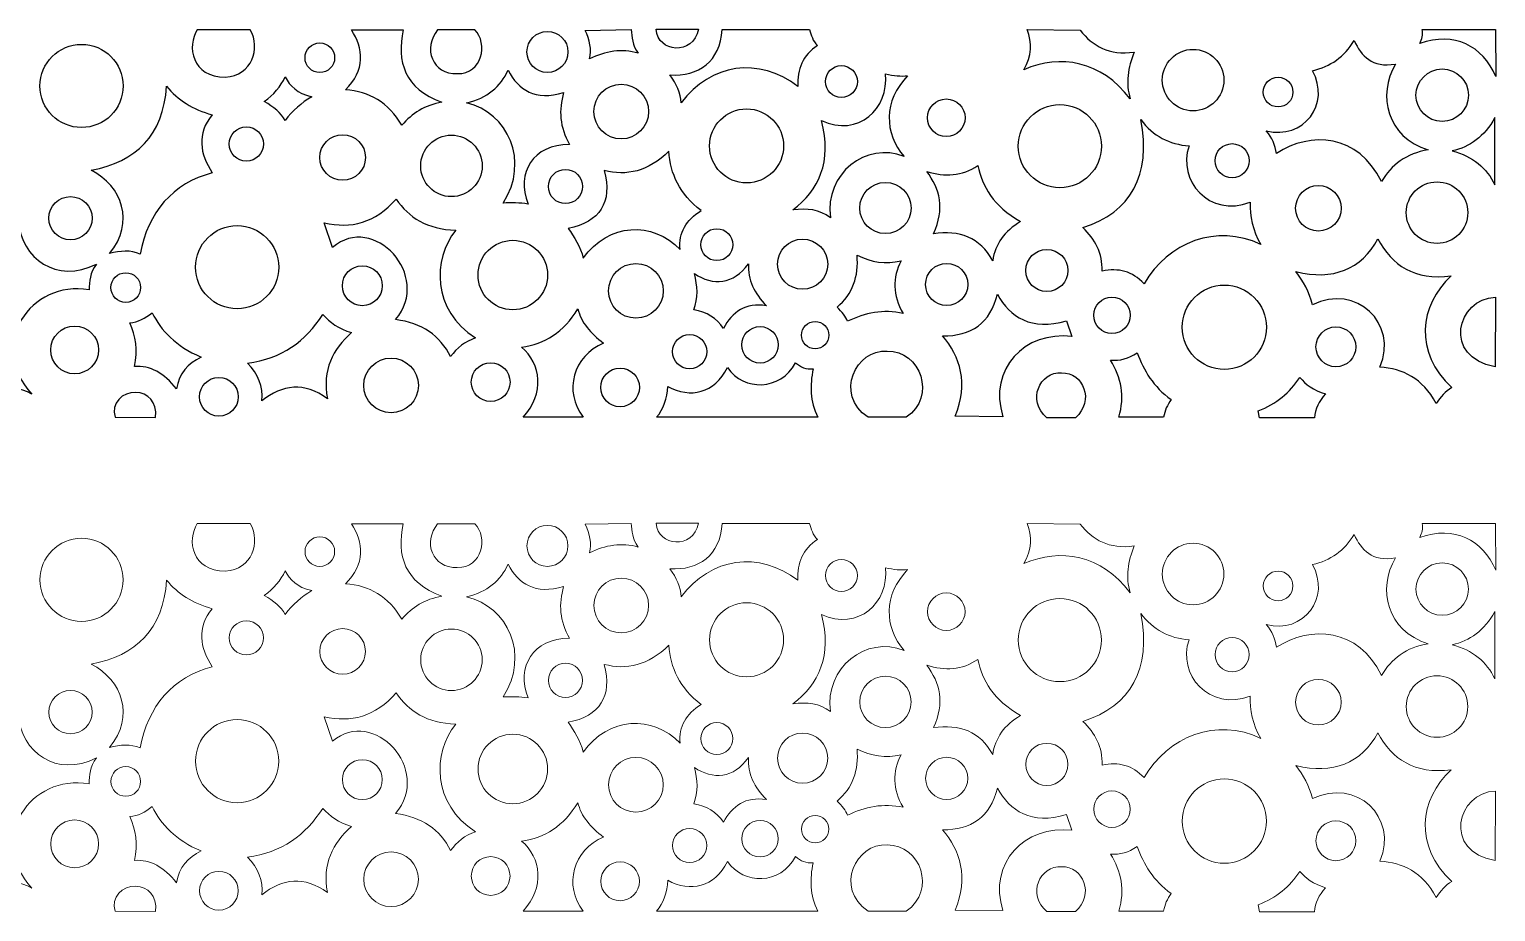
# Model space of a CAD drawing. Header units: centimetres. Extents: x -118 to 118, y -19 to 19.
# Drawn here: x 53.2 to 117.5, y -19.4 to 19.4 of the extents above; entities that cross this region are included whole.
import ezdxf

# ---------------------------------------------------------------- set-up
doc = ezdxf.new("R2010")
doc.units = ezdxf.units.CM
doc.header["$MEASUREMENT"] = 0
doc.layers.add('layer 1', color=7, linetype='Continuous')

msp = doc.modelspace()

# ---------------------------------------------------------------- linework, layer by layer
at = {"layer": 'layer 1', "color": 242}
for centre, major_axis in [((55.49355, 16.87669), (0, 1.825)), ((65.94672, 18.11431), (0, 0.65)), ((75.93156, 18.36811), (0, 0.9)), ((104.25546, 17.13262), (0, 1.35)), ((88.82718, 17.06842), (0, 0.7)), ((115.18342, 16.47055), (0, 1.15)), ((79.16798, 15.75151), (0, 1.2)), ((107.98436, 16.60753), (0, 0.65)), ((93.4287, 15.4798), (0, 0.825)), ((84.66696, 14.24443), (0, 1.625)), ((98.41098, 14.23321), (0, 1.825)), ((62.72451, 14.32942), (0, 0.75)), ((66.94785, 13.73521), (0, 1)), ((71.72004, 13.36907), (0, 1.35)), ((105.96771, 13.59397), (0, 0.75)), ((76.72173, 12.46375), (0, 0.75)), ((90.75748, 11.52011), (0, 1.125)), ((109.74988, 11.50883), (0, 1)), ((114.95724, 11.31652), (0, 1.35)), ((55.00735, 11.07201), (0, 0.95)), ((62.31821, 8.92158), (0, 1.825)), ((83.36164, 9.91083), (0, 0.7)), ((74.41257, 8.57752), (0, 1.525)), ((87.12522, 9.05314), (0, 1.1)), ((97.84023, 8.77684), (0, 0.925)), ((79.81379, 7.88437), (0, 1.2)), ((93.44532, 8.16459), (0, 0.925)), ((57.43077, 8.02972), (0, 0.65)), ((67.81032, 8.10862), (0, 0.875)), ((105.62526, 6.28837), (0, 1.85)), ((100.69398, 6.81346), (0, 0.8)), ((87.67588, 5.93899), (0, 0.6)), ((55.18977, 5.29072), (0, 1.05)), ((82.16892, 5.21602), (0, 0.75)), ((85.25652, 5.51482), (0, 0.8)), ((110.52006, 5.42767), (0, 0.875)), ((69.06986, 3.73553), (0, 1.2)), ((73.4411, 3.87912), (0, 0.85)), ((61.51652, 3.23403), (0, 0.85)), ((79.11867, 3.64732), (0, 0.85))]:
    msp.add_ellipse(centre, major_axis=major_axis, ratio=1, dxfattribs=at)
at = {"layer": 'layer 1', "color": 250, "lineweight": 9}
for centre, major_axis in [((75.93156, -3.30657), (0, 0.9)), ((55.49355, -4.79799), (0, 1.825)), ((65.94672, -3.56037), (0, 0.65)), ((104.25546, -4.54206), (0, 1.35)), ((88.82718, -4.60626), (0, 0.7)), ((107.98436, -5.06715), (0, 0.65)), ((115.18342, -5.20413), (0, 1.15)), ((79.16798, -5.92317), (0, 1.2)), ((93.4287, -6.19488), (0, 0.825)), ((98.41098, -7.44147), (0, 1.825)), ((84.66696, -7.43025), (0, 1.625)), ((62.72451, -7.34526), (0, 0.75)), ((66.94785, -7.93947), (0, 1)), ((71.72004, -8.30561), (0, 1.35)), ((105.96771, -8.08071), (0, 0.75)), ((76.72173, -9.21093), (0, 0.75)), ((90.75748, -10.15457), (0, 1.125)), ((109.74988, -10.16585), (0, 1)), ((114.95724, -10.35816), (0, 1.35)), ((55.00735, -10.60267), (0, 0.95)), ((62.31821, -12.7531), (0, 1.825)), ((74.41257, -13.09716), (0, 1.525)), ((83.36164, -11.76385), (0, 0.7)), ((87.12522, -12.62154), (0, 1.1)), ((97.84023, -12.89784), (0, 0.925)), ((67.81032, -13.56606), (0, 0.875)), ((79.81379, -13.79031), (0, 1.2)), ((93.44532, -13.51009), (0, 0.925)), ((57.43077, -13.64496), (0, 0.65)), ((100.69398, -14.86122), (0, 0.8)), ((105.62526, -15.38631), (0, 1.85)), ((55.18977, -16.38396), (0, 1.05)), ((85.25652, -16.15986), (0, 0.8)), ((87.67588, -15.73569), (0, 0.6)), ((110.52006, -16.24701), (0, 0.875)), ((82.16892, -16.45866), (0, 0.75)), ((69.06986, -17.93915), (0, 1.2)), ((73.4411, -17.79556), (0, 0.85)), ((79.11867, -18.02736), (0, 0.85)), ((61.51652, -18.44065), (0, 0.85))]:
    msp.add_ellipse(centre, major_axis=major_axis, ratio=1, dxfattribs=at)
at = {"layer": 'layer 1', "color": 242}
for points, knots in [([(60.5671, 19.3433), (60.5671, 19.3433), (62.89474, 19.3433), (62.89474, 19.3433), (62.89474, 19.3433), (63.35702, 18.51409), (62.99193, 17.34645), (61.79938, 17.25527), (61.79938, 17.25527), (60.33256, 17.26352), (60.10454, 18.6271), (60.5671, 19.3433)], [0, 0, 0, 0, 0.25, 0.25, 0.25, 0.25, 0.5, 0.5, 0.5, 0.5, 1, 1, 1, 1]), ([(67.32852, 19.33432), (67.88893, 18.54167), (67.93876, 17.54568), (67.06707, 16.70737), (67.06707, 16.70737), (68.11805, 16.6389), (68.95842, 16.1492), (69.54462, 15.15112), (69.54462, 15.15112), (69.9897, 15.67402), (70.55617, 16.03508), (71.30007, 16.15957), (71.30007, 16.15957), (69.66045, 16.74931), (69.30192, 17.96338), (69.60687, 19.33432), (69.60687, 19.33432), (69.60687, 19.33432), (67.32852, 19.33432), (67.32852, 19.33432)], [0, 0, 0, 0, 0.16666667, 0.16666667, 0.16666667, 0.16666667, 0.33333333, 0.33333333, 0.33333333, 0.33333333, 0.5, 0.5, 0.5, 0.5, 0.66666667, 0.66666667, 0.66666667, 0.66666667, 1, 1, 1, 1]), ([(71.10961, 19.33442), (71.10961, 19.33442), (72.73872, 19.33442), (72.73872, 19.33442), (72.73872, 19.33442), (73.34222, 18.75716), (73.08438, 17.38816), (71.97208, 17.41782), (71.97208, 17.41782), (70.88373, 17.37733), (70.45477, 18.53528), (71.10961, 19.33442)], [0, 0, 0, 0, 0.25, 0.25, 0.25, 0.25, 0.5, 0.5, 0.5, 0.5, 1, 1, 1, 1]), ([(77.58281, 19.31325), (77.78422, 18.89577), (77.87762, 18.47828), (77.77851, 18.06077), (77.77851, 18.06077), (78.47948, 18.40721), (79.18918, 18.5269), (79.91164, 18.31518), (79.91164, 18.31518), (79.63821, 18.67702), (79.66369, 19.02177), (79.59852, 19.35239), (79.59852, 19.35239), (79.59852, 19.35239), (77.58281, 19.31325), (77.58281, 19.31325)], [0, 0, 0, 0, 0.2, 0.2, 0.2, 0.2, 0.4, 0.4, 0.4, 0.4, 0.6, 0.6, 0.6, 0.6, 1, 1, 1, 1]), ([(80.7063, 19.3618), (80.76562, 18.32592), (82.32627, 18.20272), (82.55445, 19.3618), (82.55445, 19.3618), (82.55445, 19.3618), (80.7063, 19.3618), (80.7063, 19.3618)], [0, 0, 0, 0, 0.33333333, 0.33333333, 0.33333333, 0.33333333, 1, 1, 1, 1]), ([(81.29497, 17.36306), (81.60421, 16.9664), (81.77304, 16.5557), (81.8015, 16.13096), (81.8015, 16.13096), (83.08829, 17.87073), (85.20652, 18.16347), (86.92156, 16.85653), (86.92156, 16.85653), (86.87998, 17.61227), (87.12358, 18.23112), (87.78403, 18.64992), (87.78403, 18.64992), (87.54955, 18.84053), (87.51869, 19.1131), (87.42809, 19.34811), (87.42809, 19.34811), (87.42809, 19.34811), (83.59489, 19.34811), (83.59489, 19.34811), (83.59489, 19.34811), (83.50248, 17.95227), (82.57839, 17.28034), (81.29497, 17.36306)], [0, 0, 0, 0, 0.14285714, 0.14285714, 0.14285714, 0.14285714, 0.28571429, 0.28571429, 0.28571429, 0.28571429, 0.42857143, 0.42857143, 0.42857143, 0.42857143, 0.57142857, 0.57142857, 0.57142857, 0.57142857, 0.71428571, 0.71428571, 0.71428571, 0.71428571, 1, 1, 1, 1]), ([(96.97269, 19.34713), (97.19339, 18.7802), (97.18323, 18.19677), (96.83571, 17.58922), (96.83571, 17.58922), (98.4373, 18.28856), (100.2212, 17.98068), (101.49303, 16.31074), (101.49303, 16.31074), (101.29516, 16.99565), (101.38648, 17.68056), (101.67567, 18.36544), (101.67567, 18.36544), (100.56452, 18.20553), (99.84413, 18.63171), (99.30135, 19.3243), (99.30135, 19.3243), (99.30135, 19.3243), (96.97269, 19.34713), (96.97269, 19.34713)], [0, 0, 0, 0, 0.16666667, 0.16666667, 0.16666667, 0.16666667, 0.33333333, 0.33333333, 0.33333333, 0.33333333, 0.5, 0.5, 0.5, 0.5, 0.66666667, 0.66666667, 0.66666667, 0.66666667, 1, 1, 1, 1]), ([(114.3082, 19.35471), (114.34078, 19.10472), (114.29714, 18.94928), (114.20388, 18.74183), (114.20388, 18.74183), (115.71274, 19.26379), (116.95479, 18.646), (117.52908, 17.29439), (117.52908, 17.29439), (117.52908, 17.29439), (117.52256, 19.34819), (117.52256, 19.34819), (117.52256, 19.34819), (117.52256, 19.34819), (114.3082, 19.35471), (114.3082, 19.35471)], [0, 0, 0, 0, 0.2, 0.2, 0.2, 0.2, 0.4, 0.4, 0.4, 0.4, 0.6, 0.6, 0.6, 0.6, 1, 1, 1, 1]), ([(107.4666, 14.90987), (107.72277, 14.61124), (107.85845, 14.27645), (107.91172, 13.91691), (107.91172, 13.91691), (109.41129, 14.89139), (111.49935, 14.76979), (112.517, 12.68427), (112.517, 12.68427), (112.9627, 13.40401), (113.59803, 13.91953), (114.5714, 14.07099), (114.5714, 14.07099), (112.73544, 14.63932), (112.34279, 16.47985), (113.13332, 17.83739), (113.13332, 17.83739), (112.10258, 17.6636), (111.63807, 18.18587), (111.3186, 18.86459), (111.3186, 18.86459), (110.89405, 18.15449), (110.27647, 17.72523), (109.48676, 17.54635), (109.48676, 17.54635), (110.31619, 16.1005), (109.09811, 14.48402), (107.4666, 14.90987)], [0, 0, 0, 0, 0.125, 0.125, 0.125, 0.125, 0.25, 0.25, 0.25, 0.25, 0.375, 0.375, 0.375, 0.375, 0.5, 0.5, 0.5, 0.5, 0.625, 0.625, 0.625, 0.625, 0.75, 0.75, 0.75, 0.75, 1, 1, 1, 1]), ([(74.20355, 17.56841), (73.87955, 16.8417), (73.2909, 16.34659), (72.38278, 16.13096), (72.38278, 16.13096), (74.18334, 15.71128), (75.1828, 13.58482), (73.98451, 11.73647), (73.98451, 11.73647), (74.34957, 11.75583), (74.71463, 11.74898), (75.07971, 11.6954), (75.07971, 11.6954), (74.5572, 13.07013), (75.28731, 14.30908), (76.90048, 14.31019), (76.90048, 14.31019), (76.46466, 15.06771), (76.41902, 15.82523), (76.64037, 16.58273), (76.64037, 16.58273), (75.39674, 16.21294), (74.65294, 16.69669), (74.20355, 17.56841)], [0, 0, 0, 0, 0.14285714, 0.14285714, 0.14285714, 0.14285714, 0.28571429, 0.28571429, 0.28571429, 0.28571429, 0.42857143, 0.42857143, 0.42857143, 0.42857143, 0.57142857, 0.57142857, 0.57142857, 0.57142857, 0.71428571, 0.71428571, 0.71428571, 0.71428571, 1, 1, 1, 1]), ([(90.75748, 17.40939), (90.93013, 15.88142), (89.57481, 14.61168), (87.9498, 15.35499), (87.9498, 15.35499), (88.43631, 13.55596), (87.82285, 12.29194), (86.70004, 11.43451), (86.70004, 11.43451), (87.30782, 11.52016), (87.87278, 11.46313), (88.34356, 11.09211), (88.34356, 11.09211), (88.08366, 13.02408), (89.90974, 14.45082), (91.57924, 13.77995), (91.57924, 13.77995), (90.69754, 14.79431), (90.6633, 16.21814), (91.73332, 17.32379), (91.73332, 17.32379), (91.44626, 17.29588), (91.12633, 17.3206), (90.75748, 17.40939)], [0, 0, 0, 0, 0.14285714, 0.14285714, 0.14285714, 0.14285714, 0.28571429, 0.28571429, 0.28571429, 0.28571429, 0.42857143, 0.42857143, 0.42857143, 0.42857143, 0.57142857, 0.57142857, 0.57142857, 0.57142857, 0.71428571, 0.71428571, 0.71428571, 0.71428571, 1, 1, 1, 1]), ([(59.22244, 16.86155), (59.08762, 14.71943), (57.88497, 13.54242), (55.91828, 13.18075), (55.91828, 13.18075), (57.27821, 12.474), (57.84555, 10.89726), (56.72292, 9.51707), (56.72292, 9.51707), (57.18935, 9.64989), (57.64056, 9.68375), (58.05828, 9.49995), (58.05828, 9.49995), (58.4064, 11.32609), (59.49635, 12.61581), (61.22548, 13.06091), (61.22548, 13.06091), (60.68606, 13.91122), (60.53195, 14.76151), (61.22548, 15.61179), (61.22548, 15.61179), (60.36376, 15.83436), (59.71891, 16.27377), (59.22244, 16.86155)], [0, 0, 0, 0, 0.14285714, 0.14285714, 0.14285714, 0.14285714, 0.28571429, 0.28571429, 0.28571429, 0.28571429, 0.42857143, 0.42857143, 0.42857143, 0.42857143, 0.57142857, 0.57142857, 0.57142857, 0.57142857, 0.71428571, 0.71428571, 0.71428571, 0.71428571, 1, 1, 1, 1]), ([(64.43182, 17.26928), (64.21642, 16.855), (63.92807, 16.48448), (63.50969, 16.19194), (63.50969, 16.19194), (63.9206, 15.95941), (64.25538, 15.69517), (64.42269, 15.36111), (64.42269, 15.36111), (64.75325, 15.7867), (65.13898, 16.13871), (65.59133, 16.40193), (65.59133, 16.40193), (64.9394, 16.54629), (64.63671, 16.88113), (64.43182, 17.26928)], [0, 0, 0, 0, 0.2, 0.2, 0.2, 0.2, 0.4, 0.4, 0.4, 0.4, 0.6, 0.6, 0.6, 0.6, 1, 1, 1, 1]), ([(117.49159, 15.48672), (117.49159, 15.48672), (117.49159, 12.53153), (117.49159, 12.53153), (117.49159, 12.53153), (117.1417, 13.2884), (116.51795, 13.78664), (115.62035, 14.02624), (115.62035, 14.02624), (116.38674, 14.19929), (117.02951, 14.6443), (117.49159, 15.48672)], [0, 0, 0, 0, 0.25, 0.25, 0.25, 0.25, 0.5, 0.5, 0.5, 0.5, 1, 1, 1, 1]), ([(101.96703, 15.39925), (102.43019, 12.96606), (101.52346, 11.32871), (99.42293, 10.66331), (99.42293, 10.66331), (99.94312, 10.14957), (100.2921, 9.54616), (100.26444, 8.74545), (100.26444, 8.74545), (100.9787, 8.90389), (101.59842, 8.74325), (102.10402, 8.19749), (102.10402, 8.19749), (103.1764, 10.01444), (105.2657, 10.84766), (107.23136, 9.91965), (107.23136, 9.91965), (106.85469, 10.53939), (106.74704, 11.1591), (106.76168, 11.7788), (106.76168, 11.7788), (104.96439, 11.07827), (103.54231, 12.74664), (104.08059, 14.24462), (104.08059, 14.24462), (103.21184, 14.31368), (102.49672, 14.6782), (101.96703, 15.39925)], [0, 0, 0, 0, 0.125, 0.125, 0.125, 0.125, 0.25, 0.25, 0.25, 0.25, 0.375, 0.375, 0.375, 0.375, 0.5, 0.5, 0.5, 0.5, 0.625, 0.625, 0.625, 0.625, 0.75, 0.75, 0.75, 0.75, 1, 1, 1, 1]), ([(76.83915, 10.62417), (78.22861, 10.89814), (78.79614, 11.76573), (78.42432, 13.16827), (78.42432, 13.16827), (79.39465, 12.91058), (80.34379, 13.11931), (81.26197, 14.00978), (81.26197, 14.00978), (81.31578, 13.01985), (81.73, 12.13594), (82.67101, 11.40697), (82.67101, 11.40697), (82.02192, 10.98621), (81.66965, 10.43826), (81.75122, 9.70438), (81.75122, 9.70438), (80.55092, 10.95688), (78.6031, 10.88511), (77.50453, 9.31298), (77.50453, 9.31298), (77.37752, 9.82904), (77.10134, 10.25357), (76.83915, 10.62417)], [0, 0, 0, 0, 0.14285714, 0.14285714, 0.14285714, 0.14285714, 0.28571429, 0.28571429, 0.28571429, 0.28571429, 0.42857143, 0.42857143, 0.42857143, 0.42857143, 0.57142857, 0.57142857, 0.57142857, 0.57142857, 0.71428571, 0.71428571, 0.71428571, 0.71428571, 1, 1, 1, 1]), ([(92.5722, 13.12939), (93.14868, 12.35618), (93.38268, 11.48308), (92.86324, 10.39019), (92.86324, 10.39019), (94.00885, 10.55284), (94.91334, 10.23328), (95.46548, 9.20891), (95.46548, 9.20891), (95.5739, 9.93937), (95.97906, 10.51005), (96.681, 10.92091), (96.681, 10.92091), (95.49386, 11.61424), (94.99741, 12.46454), (94.81492, 13.38619), (94.81492, 13.38619), (94.11585, 12.91253), (93.36256, 12.87258), (92.5722, 13.12939)], [0, 0, 0, 0, 0.16666667, 0.16666667, 0.16666667, 0.16666667, 0.33333333, 0.33333333, 0.33333333, 0.33333333, 0.5, 0.5, 0.5, 0.5, 0.66666667, 0.66666667, 0.66666667, 0.66666667, 1, 1, 1, 1]), ([(66.13892, 10.86955), (66.13892, 10.86955), (66.49844, 9.79099), (66.49844, 9.79099), (66.49844, 9.79099), (68.30891, 11.32896), (70.89117, 8.54412), (69.27188, 6.62379), (69.27188, 6.62379), (70.42151, 6.46724), (71.22614, 5.92512), (71.6858, 4.99739), (71.6858, 4.99739), (71.95472, 5.37831), (72.30709, 5.6665), (72.78148, 5.81915), (72.78148, 5.81915), (70.85508, 7.04325), (70.88941, 9.26885), (71.90836, 10.54427), (71.90836, 10.54427), (70.64995, 10.58982), (69.84532, 11.10343), (69.289, 11.91387), (69.289, 11.91387), (68.38448, 10.8624), (67.31733, 10.59704), (66.13892, 10.86955)], [0, 0, 0, 0, 0.125, 0.125, 0.125, 0.125, 0.25, 0.25, 0.25, 0.25, 0.375, 0.375, 0.375, 0.375, 0.5, 0.5, 0.5, 0.5, 0.625, 0.625, 0.625, 0.625, 0.75, 0.75, 0.75, 0.75, 1, 1, 1, 1]), ([(48.48222, 10.58503), (48.76764, 9.82345), (48.77742, 9.08305), (48.38437, 8.37362), (48.38437, 8.37362), (50.68401, 8.64113), (51.88432, 5.20988), (49.46072, 4.00951), (49.46072, 4.00951), (49.95156, 3.64092), (50.35273, 3.22344), (50.55664, 2.69832), (50.55664, 2.69832), (51.18622, 3.47935), (52.24943, 3.95547), (53.31601, 3.34413), (53.31601, 3.34413), (51.32578, 5.52097), (53.25368, 8.37752), (55.82097, 7.92351), (55.82097, 7.92351), (55.84331, 8.30187), (55.84151, 8.67217), (56.15366, 9.05857), (56.15366, 9.05857), (54.39504, 8.18064), (52.85084, 9.30486), (52.70934, 10.95686), (52.70934, 10.95686), (51.30029, 9.80524), (49.71512, 9.87053), (48.48222, 10.58503)], [0, 0, 0, 0, 0.11111111, 0.11111111, 0.11111111, 0.11111111, 0.22222222, 0.22222222, 0.22222222, 0.22222222, 0.33333333, 0.33333333, 0.33333333, 0.33333333, 0.44444444, 0.44444444, 0.44444444, 0.44444444, 0.55555556, 0.55555556, 0.55555556, 0.55555556, 0.66666667, 0.66666667, 0.66666667, 0.66666667, 0.77777778, 0.77777778, 0.77777778, 0.77777778, 1, 1, 1, 1]), ([(108.76772, 8.72955), (109.09264, 8.30843), (109.35666, 7.84162), (109.48676, 7.27435), (109.48676, 7.27435), (111.4099, 8.21596), (113.27026, 6.46402), (112.44852, 4.53515), (112.44852, 4.53515), (113.45009, 4.46393), (114.32321, 4.0645), (114.9138, 2.94299), (114.9138, 2.94299), (115.11541, 3.21884), (115.33136, 3.47216), (115.5986, 3.64491), (115.5986, 3.64491), (113.94894, 5.17431), (114.16589, 7.25154), (115.58148, 8.54123), (115.58148, 8.54123), (113.9593, 8.3343), (112.98062, 9.00483), (112.36292, 10.16763), (112.36292, 10.16763), (111.64388, 8.83227), (110.377, 8.31867), (108.76772, 8.72955)], [0, 0, 0, 0, 0.125, 0.125, 0.125, 0.125, 0.25, 0.25, 0.25, 0.25, 0.375, 0.375, 0.375, 0.375, 0.5, 0.5, 0.5, 0.5, 0.625, 0.625, 0.625, 0.625, 0.75, 0.75, 0.75, 0.75, 1, 1, 1, 1]), ([(84.74607, 9.07552), (84.09972, 8.15422), (83.18465, 8.10027), (82.38057, 8.63977), (82.38057, 8.63977), (82.51756, 8.10857), (82.55078, 7.57737), (82.35567, 7.04617), (82.35567, 7.04617), (82.92007, 6.95903), (83.35167, 6.68928), (83.65047, 6.23692), (83.65047, 6.23692), (84.04882, 6.94667), (84.61321, 7.38659), (85.54287, 7.23292), (85.54287, 7.23292), (84.99507, 7.76412), (84.72947, 8.37832), (84.74607, 9.07552)], [0, 0, 0, 0, 0.16666667, 0.16666667, 0.16666667, 0.16666667, 0.33333333, 0.33333333, 0.33333333, 0.33333333, 0.5, 0.5, 0.5, 0.5, 0.66666667, 0.66666667, 0.66666667, 0.66666667, 1, 1, 1, 1]), ([(89.51553, 9.45328), (89.59143, 8.51481), (89.3238, 7.74173), (88.64154, 7.16827), (88.64154, 7.16827), (88.849, 6.96117), (89.01383, 6.7541), (89.09433, 6.547), (89.09433, 6.547), (89.85775, 6.91734), (90.66153, 7.08582), (91.53729, 6.89449), (91.53729, 6.89449), (91.05815, 7.69303), (91.07922, 8.45821), (91.44252, 9.20056), (91.44252, 9.20056), (90.7721, 9.04612), (90.12977, 9.13036), (89.51553, 9.45328)], [0, 0, 0, 0, 0.16666667, 0.16666667, 0.16666667, 0.16666667, 0.33333333, 0.33333333, 0.33333333, 0.33333333, 0.5, 0.5, 0.5, 0.5, 0.66666667, 0.66666667, 0.66666667, 0.66666667, 1, 1, 1, 1]), ([(95.67092, 7.73659), (95.36062, 6.46686), (94.52603, 5.89621), (93.257, 5.90475), (93.257, 5.90475), (94.05556, 5.00749), (94.39951, 3.81771), (93.82196, 2.37803), (93.82196, 2.37803), (93.82196, 2.37803), (95.9106, 2.36091), (95.9106, 2.36091), (95.9106, 2.36091), (95.25717, 4.47241), (96.86073, 6.11593), (98.94084, 5.88763), (98.94084, 5.88763), (98.94084, 5.88763), (98.70116, 6.57243), (98.70116, 6.57243), (98.70116, 6.57243), (97.16288, 6.11541), (96.20996, 6.73186), (95.67092, 7.73659)], [0, 0, 0, 0, 0.14285714, 0.14285714, 0.14285714, 0.14285714, 0.28571429, 0.28571429, 0.28571429, 0.28571429, 0.42857143, 0.42857143, 0.42857143, 0.42857143, 0.57142857, 0.57142857, 0.57142857, 0.57142857, 0.71428571, 0.71428571, 0.71428571, 0.71428571, 1, 1, 1, 1]), ([(77.26362, 7.09597), (76.64735, 6.07351), (75.8132, 5.54129), (74.79852, 5.41522), (74.79852, 5.41522), (75.66905, 4.67911), (75.82055, 3.38329), (74.86077, 2.34007), (74.86077, 2.34007), (74.86077, 2.34007), (77.50017, 2.34007), (77.50017, 2.34007), (77.50017, 2.34007), (76.61958, 3.45954), (77.06935, 5.04692), (78.39657, 5.58952), (78.39657, 5.58952), (77.81661, 6.01386), (77.41197, 6.50565), (77.26362, 7.09597)], [0, 0, 0, 0, 0.16666667, 0.16666667, 0.16666667, 0.16666667, 0.33333333, 0.33333333, 0.33333333, 0.33333333, 0.5, 0.5, 0.5, 0.5, 0.66666667, 0.66666667, 0.66666667, 0.66666667, 1, 1, 1, 1]), ([(117.52692, 7.60642), (115.82292, 7.55041), (115.18786, 4.95666), (117.50202, 4.55617), (117.50202, 4.55617), (117.50202, 4.55617), (117.52692, 7.60642), (117.52692, 7.60642)], [0, 0, 0, 0, 0.33333333, 0.33333333, 0.33333333, 0.33333333, 1, 1, 1, 1]), ([(57.60963, 6.48382), (57.88384, 5.91301), (57.96721, 5.27859), (57.82023, 4.56736), (57.82023, 4.56736), (58.49831, 4.61134), (59.11256, 4.2814), (59.66298, 3.57754), (59.66298, 3.57754), (59.76163, 4.26384), (60.1641, 4.69305), (60.73704, 4.97803), (60.73704, 4.97803), (59.61022, 5.4536), (58.98546, 6.14158), (58.58892, 6.92608), (58.58892, 6.92608), (58.28881, 6.67335), (57.96589, 6.51188), (57.60963, 6.48382)], [0, 0, 0, 0, 0.16666667, 0.16666667, 0.16666667, 0.16666667, 0.33333333, 0.33333333, 0.33333333, 0.33333333, 0.5, 0.5, 0.5, 0.5, 0.66666667, 0.66666667, 0.66666667, 0.66666667, 1, 1, 1, 1]), ([(66.07169, 6.84914), (65.32797, 5.67075), (64.27249, 4.90085), (62.7724, 4.7135), (62.7724, 4.7135), (63.24558, 4.23062), (63.46364, 3.6801), (63.40214, 3.05701), (63.40214, 3.05701), (64.31155, 3.77357), (65.26334, 3.89681), (66.27704, 3.15284), (66.27704, 3.15284), (66.04147, 4.41376), (66.52326, 5.31597), (67.33117, 6.05512), (67.33117, 6.05512), (66.75629, 6.21128), (66.38542, 6.51022), (66.07169, 6.84914)], [0, 0, 0, 0, 0.16666667, 0.16666667, 0.16666667, 0.16666667, 0.33333333, 0.33333333, 0.33333333, 0.33333333, 0.5, 0.5, 0.5, 0.5, 0.66666667, 0.66666667, 0.66666667, 0.66666667, 1, 1, 1, 1]), ([(89.99991, 2.335), (89.99991, 2.335), (91.67418, 2.335), (91.67418, 2.335), (91.67418, 2.335), (93.01335, 3.25288), (92.3008, 5.2641), (90.83178, 5.24128), (90.83178, 5.24128), (89.4725, 5.33604), (88.48795, 3.35289), (89.99991, 2.335)], [0, 0, 0, 0, 0.25, 0.25, 0.25, 0.25, 0.5, 0.5, 0.5, 0.5, 1, 1, 1, 1]), ([(101.79988, 5.16859), (101.42401, 4.9141), (101.03597, 4.80567), (100.63572, 4.84331), (100.63572, 4.84331), (101.10936, 4.07862), (101.27638, 3.25459), (100.99524, 2.34379), (100.99524, 2.34379), (100.99524, 2.34379), (102.96404, 2.34379), (102.96404, 2.34379), (102.96404, 2.34379), (103.00777, 2.62216), (103.12381, 2.87643), (103.28932, 3.11419), (103.28932, 3.11419), (102.51501, 3.67397), (102.08704, 4.38961), (101.79988, 5.16859)], [0, 0, 0, 0, 0.16666667, 0.16666667, 0.16666667, 0.16666667, 0.33333333, 0.33333333, 0.33333333, 0.33333333, 0.5, 0.5, 0.5, 0.5, 0.66666667, 0.66666667, 0.66666667, 0.66666667, 1, 1, 1, 1]), ([(81.20616, 3.69367), (81.1866, 3.16229), (81.0236, 2.70915), (80.71716, 2.33425), (80.71716, 2.33425), (80.71716, 2.33425), (87.79788, 2.33425), (87.79788, 2.33425), (87.79788, 2.33425), (87.44053, 3.04168), (87.44601, 3.74909), (87.58272, 4.45651), (87.58272, 4.45651), (87.28551, 4.44046), (87.03122, 4.53173), (86.81988, 4.73035), (86.81988, 4.73035), (86.14506, 3.48503), (84.54113, 3.47525), (83.8272, 4.51519), (83.8272, 4.51519), (83.26403, 3.38682), (82.20616, 3.14639), (81.20616, 3.69367)], [0, 0, 0, 0, 0.14285714, 0.14285714, 0.14285714, 0.14285714, 0.28571429, 0.28571429, 0.28571429, 0.28571429, 0.42857143, 0.42857143, 0.42857143, 0.42857143, 0.57142857, 0.57142857, 0.57142857, 0.57142857, 0.71428571, 0.71428571, 0.71428571, 0.71428571, 1, 1, 1, 1]), ([(97.84618, 2.31775), (97.84618, 2.31775), (99.09197, 2.31775), (99.09197, 2.31775), (99.09197, 2.31775), (99.95324, 3.06584), (99.43559, 4.3077), (98.48961, 4.28911), (98.48961, 4.28911), (97.53111, 4.34622), (96.93781, 3.06395), (97.84618, 2.31775)], [0, 0, 0, 0, 0.25, 0.25, 0.25, 0.25, 0.5, 0.5, 0.5, 0.5, 1, 1, 1, 1]), ([(108.93285, 4.08298), (108.50245, 3.41828), (107.90663, 2.91899), (107.11116, 2.61931), (107.11116, 2.61931), (107.11116, 2.61931), (107.17434, 2.31394), (107.17434, 2.31394), (107.17434, 2.31394), (107.17434, 2.31394), (109.57518, 2.31394), (109.57518, 2.31394), (109.57518, 2.31394), (109.60423, 2.69438), (109.77778, 3.04269), (110.05956, 3.36694), (110.05956, 3.36694), (109.52154, 3.5244), (109.18987, 3.78504), (108.93285, 4.08298)], [0, 0, 0, 0, 0.16666667, 0.16666667, 0.16666667, 0.16666667, 0.33333333, 0.33333333, 0.33333333, 0.33333333, 0.5, 0.5, 0.5, 0.5, 0.66666667, 0.66666667, 0.66666667, 0.66666667, 1, 1, 1, 1]), ([(56.9673, 2.335), (56.7514, 2.944), (57.31299, 3.45645), (57.86235, 3.43012), (57.86235, 3.43012), (58.41171, 3.40385), (58.81889, 3.02479), (58.73634, 2.32447), (58.73634, 2.32447), (58.73634, 2.32447), (56.9673, 2.335), (56.9673, 2.335)], [0, 0, 0, 0, 0.25, 0.25, 0.25, 0.25, 0.5, 0.5, 0.5, 0.5, 1, 1, 1, 1])]:
    msp.add_open_spline(points, degree=3, knots=knots, dxfattribs=at)
at = {"layer": 'layer 1', "color": 250, "lineweight": 9}
for points, knots in [([(60.5671, -2.33138), (60.5671, -2.33138), (62.89474, -2.33138), (62.89474, -2.33138), (62.89474, -2.33138), (63.35702, -3.16059), (62.99193, -4.32823), (61.79938, -4.41941), (61.79938, -4.41941), (60.33256, -4.41116), (60.10454, -3.04758), (60.5671, -2.33138)], [0, 0, 0, 0, 0.25, 0.25, 0.25, 0.25, 0.5, 0.5, 0.5, 0.5, 1, 1, 1, 1]), ([(67.32852, -2.34036), (67.88893, -3.13301), (67.93876, -4.129), (67.06707, -4.96731), (67.06707, -4.96731), (68.11805, -5.03578), (68.95842, -5.52548), (69.54462, -6.52356), (69.54462, -6.52356), (69.9897, -6.00066), (70.55617, -5.6396), (71.30007, -5.51511), (71.30007, -5.51511), (69.66045, -4.92537), (69.30192, -3.7113), (69.60687, -2.34036), (69.60687, -2.34036), (69.60687, -2.34036), (67.32852, -2.34036), (67.32852, -2.34036)], [0, 0, 0, 0, 0.16666667, 0.16666667, 0.16666667, 0.16666667, 0.33333333, 0.33333333, 0.33333333, 0.33333333, 0.5, 0.5, 0.5, 0.5, 0.66666667, 0.66666667, 0.66666667, 0.66666667, 1, 1, 1, 1]), ([(71.10961, -2.34026), (71.10961, -2.34026), (72.73872, -2.34026), (72.73872, -2.34026), (72.73872, -2.34026), (73.34222, -2.91752), (73.08438, -4.28652), (71.97208, -4.25686), (71.97208, -4.25686), (70.88373, -4.29735), (70.45477, -3.1394), (71.10961, -2.34026)], [0, 0, 0, 0, 0.25, 0.25, 0.25, 0.25, 0.5, 0.5, 0.5, 0.5, 1, 1, 1, 1]), ([(77.58281, -2.36143), (77.78422, -2.77891), (77.87762, -3.1964), (77.77851, -3.61391), (77.77851, -3.61391), (78.47948, -3.26747), (79.18918, -3.14778), (79.91164, -3.3595), (79.91164, -3.3595), (79.63821, -2.99766), (79.66369, -2.65291), (79.59852, -2.32229), (79.59852, -2.32229), (79.59852, -2.32229), (77.58281, -2.36143), (77.58281, -2.36143)], [0, 0, 0, 0, 0.2, 0.2, 0.2, 0.2, 0.4, 0.4, 0.4, 0.4, 0.6, 0.6, 0.6, 0.6, 1, 1, 1, 1]), ([(80.7063, -2.31288), (80.76562, -3.34876), (82.32627, -3.47196), (82.55445, -2.31288), (82.55445, -2.31288), (82.55445, -2.31288), (80.7063, -2.31288), (80.7063, -2.31288)], [0, 0, 0, 0, 0.33333333, 0.33333333, 0.33333333, 0.33333333, 1, 1, 1, 1]), ([(81.29497, -4.31162), (81.60421, -4.70828), (81.77304, -5.11898), (81.8015, -5.54372), (81.8015, -5.54372), (83.08829, -3.80395), (85.20652, -3.51121), (86.92156, -4.81815), (86.92156, -4.81815), (86.87998, -4.06241), (87.12358, -3.44356), (87.78403, -3.02476), (87.78403, -3.02476), (87.54955, -2.83415), (87.51869, -2.56158), (87.42809, -2.32657), (87.42809, -2.32657), (87.42809, -2.32657), (83.59489, -2.32657), (83.59489, -2.32657), (83.59489, -2.32657), (83.50248, -3.72241), (82.57839, -4.39434), (81.29497, -4.31162)], [0, 0, 0, 0, 0.14285714, 0.14285714, 0.14285714, 0.14285714, 0.28571429, 0.28571429, 0.28571429, 0.28571429, 0.42857143, 0.42857143, 0.42857143, 0.42857143, 0.57142857, 0.57142857, 0.57142857, 0.57142857, 0.71428571, 0.71428571, 0.71428571, 0.71428571, 1, 1, 1, 1]), ([(96.97269, -2.32755), (97.19339, -2.89448), (97.18323, -3.47791), (96.83571, -4.08546), (96.83571, -4.08546), (98.4373, -3.38612), (100.2212, -3.694), (101.49303, -5.36394), (101.49303, -5.36394), (101.29516, -4.67903), (101.38648, -3.99412), (101.67567, -3.30924), (101.67567, -3.30924), (100.56452, -3.46915), (99.84413, -3.04297), (99.30135, -2.35038), (99.30135, -2.35038), (99.30135, -2.35038), (96.97269, -2.32755), (96.97269, -2.32755)], [0, 0, 0, 0, 0.16666667, 0.16666667, 0.16666667, 0.16666667, 0.33333333, 0.33333333, 0.33333333, 0.33333333, 0.5, 0.5, 0.5, 0.5, 0.66666667, 0.66666667, 0.66666667, 0.66666667, 1, 1, 1, 1]), ([(114.3082, -2.31997), (114.34078, -2.56996), (114.29714, -2.7254), (114.20388, -2.93285), (114.20388, -2.93285), (115.71274, -2.41089), (116.95479, -3.02868), (117.52908, -4.38029), (117.52908, -4.38029), (117.52908, -4.38029), (117.52256, -2.32649), (117.52256, -2.32649), (117.52256, -2.32649), (117.52256, -2.32649), (114.3082, -2.31997), (114.3082, -2.31997)], [0, 0, 0, 0, 0.2, 0.2, 0.2, 0.2, 0.4, 0.4, 0.4, 0.4, 0.6, 0.6, 0.6, 0.6, 1, 1, 1, 1]), ([(107.4666, -6.76481), (107.72277, -7.06344), (107.85845, -7.39823), (107.91172, -7.75777), (107.91172, -7.75777), (109.41129, -6.78329), (111.49935, -6.90489), (112.517, -8.99041), (112.517, -8.99041), (112.9627, -8.27067), (113.59803, -7.75515), (114.5714, -7.60369), (114.5714, -7.60369), (112.73544, -7.03536), (112.34279, -5.19483), (113.13332, -3.83729), (113.13332, -3.83729), (112.10258, -4.01108), (111.63807, -3.48881), (111.3186, -2.81009), (111.3186, -2.81009), (110.89405, -3.52019), (110.27647, -3.94945), (109.48676, -4.12833), (109.48676, -4.12833), (110.31619, -5.57418), (109.09811, -7.19066), (107.4666, -6.76481)], [0, 0, 0, 0, 0.125, 0.125, 0.125, 0.125, 0.25, 0.25, 0.25, 0.25, 0.375, 0.375, 0.375, 0.375, 0.5, 0.5, 0.5, 0.5, 0.625, 0.625, 0.625, 0.625, 0.75, 0.75, 0.75, 0.75, 1, 1, 1, 1]), ([(64.43182, -4.4054), (64.21642, -4.81968), (63.92807, -5.1902), (63.50969, -5.48274), (63.50969, -5.48274), (63.9206, -5.71527), (64.25538, -5.97951), (64.42269, -6.31357), (64.42269, -6.31357), (64.75325, -5.88798), (65.13898, -5.53597), (65.59133, -5.27275), (65.59133, -5.27275), (64.9394, -5.12839), (64.63671, -4.79355), (64.43182, -4.4054)], [0, 0, 0, 0, 0.2, 0.2, 0.2, 0.2, 0.4, 0.4, 0.4, 0.4, 0.6, 0.6, 0.6, 0.6, 1, 1, 1, 1]), ([(74.20355, -4.10627), (73.87955, -4.83298), (73.2909, -5.32809), (72.38278, -5.54372), (72.38278, -5.54372), (74.18334, -5.9634), (75.1828, -8.08986), (73.98451, -9.93821), (73.98451, -9.93821), (74.34957, -9.91885), (74.71463, -9.9257), (75.07971, -9.97928), (75.07971, -9.97928), (74.5572, -8.60455), (75.28731, -7.3656), (76.90048, -7.36449), (76.90048, -7.36449), (76.46466, -6.60697), (76.41902, -5.84945), (76.64037, -5.09195), (76.64037, -5.09195), (75.39674, -5.46174), (74.65294, -4.97799), (74.20355, -4.10627)], [0, 0, 0, 0, 0.14285714, 0.14285714, 0.14285714, 0.14285714, 0.28571429, 0.28571429, 0.28571429, 0.28571429, 0.42857143, 0.42857143, 0.42857143, 0.42857143, 0.57142857, 0.57142857, 0.57142857, 0.57142857, 0.71428571, 0.71428571, 0.71428571, 0.71428571, 1, 1, 1, 1]), ([(90.75748, -4.26529), (90.93013, -5.79326), (89.57481, -7.063), (87.9498, -6.31969), (87.9498, -6.31969), (88.43631, -8.11872), (87.82285, -9.38274), (86.70004, -10.24017), (86.70004, -10.24017), (87.30782, -10.15452), (87.87278, -10.21155), (88.34356, -10.58257), (88.34356, -10.58257), (88.08366, -8.6506), (89.90974, -7.22386), (91.57924, -7.89473), (91.57924, -7.89473), (90.69754, -6.88037), (90.6633, -5.45654), (91.73332, -4.35089), (91.73332, -4.35089), (91.44626, -4.3788), (91.12633, -4.35408), (90.75748, -4.26529)], [0, 0, 0, 0, 0.14285714, 0.14285714, 0.14285714, 0.14285714, 0.28571429, 0.28571429, 0.28571429, 0.28571429, 0.42857143, 0.42857143, 0.42857143, 0.42857143, 0.57142857, 0.57142857, 0.57142857, 0.57142857, 0.71428571, 0.71428571, 0.71428571, 0.71428571, 1, 1, 1, 1]), ([(59.22244, -4.81313), (59.08762, -6.95525), (57.88497, -8.13226), (55.91828, -8.49393), (55.91828, -8.49393), (57.27821, -9.20068), (57.84555, -10.77742), (56.72292, -12.15761), (56.72292, -12.15761), (57.18935, -12.02479), (57.64056, -11.99093), (58.05828, -12.17473), (58.05828, -12.17473), (58.4064, -10.34859), (59.49635, -9.05887), (61.22548, -8.61377), (61.22548, -8.61377), (60.68606, -7.76346), (60.53195, -6.91317), (61.22548, -6.06289), (61.22548, -6.06289), (60.36376, -5.84032), (59.71891, -5.40091), (59.22244, -4.81313)], [0, 0, 0, 0, 0.14285714, 0.14285714, 0.14285714, 0.14285714, 0.28571429, 0.28571429, 0.28571429, 0.28571429, 0.42857143, 0.42857143, 0.42857143, 0.42857143, 0.57142857, 0.57142857, 0.57142857, 0.57142857, 0.71428571, 0.71428571, 0.71428571, 0.71428571, 1, 1, 1, 1]), ([(101.96703, -6.27543), (102.43019, -8.70862), (101.52346, -10.34597), (99.42293, -11.01137), (99.42293, -11.01137), (99.94312, -11.52511), (100.2921, -12.12852), (100.26444, -12.92923), (100.26444, -12.92923), (100.9787, -12.77079), (101.59842, -12.93143), (102.10402, -13.47719), (102.10402, -13.47719), (103.1764, -11.66024), (105.2657, -10.82702), (107.23136, -11.75503), (107.23136, -11.75503), (106.85469, -11.13529), (106.74704, -10.51558), (106.76168, -9.89588), (106.76168, -9.89588), (104.96439, -10.59641), (103.54231, -8.92804), (104.08059, -7.43006), (104.08059, -7.43006), (103.21184, -7.361), (102.49672, -6.99648), (101.96703, -6.27543)], [0, 0, 0, 0, 0.125, 0.125, 0.125, 0.125, 0.25, 0.25, 0.25, 0.25, 0.375, 0.375, 0.375, 0.375, 0.5, 0.5, 0.5, 0.5, 0.625, 0.625, 0.625, 0.625, 0.75, 0.75, 0.75, 0.75, 1, 1, 1, 1]), ([(117.49159, -6.18796), (117.49159, -6.18796), (117.49159, -9.14315), (117.49159, -9.14315), (117.49159, -9.14315), (117.1417, -8.38628), (116.51795, -7.88804), (115.62035, -7.64844), (115.62035, -7.64844), (116.38674, -7.47539), (117.02951, -7.03038), (117.49159, -6.18796)], [0, 0, 0, 0, 0.25, 0.25, 0.25, 0.25, 0.5, 0.5, 0.5, 0.5, 1, 1, 1, 1]), ([(76.83915, -11.05051), (78.22861, -10.77654), (78.79614, -9.90895), (78.42432, -8.50641), (78.42432, -8.50641), (79.39465, -8.7641), (80.34379, -8.55537), (81.26197, -7.6649), (81.26197, -7.6649), (81.31578, -8.65483), (81.73, -9.53874), (82.67101, -10.26771), (82.67101, -10.26771), (82.02192, -10.68847), (81.66965, -11.23642), (81.75122, -11.9703), (81.75122, -11.9703), (80.55092, -10.7178), (78.6031, -10.78957), (77.50453, -12.3617), (77.50453, -12.3617), (77.37752, -11.84564), (77.10134, -11.42111), (76.83915, -11.05051)], [0, 0, 0, 0, 0.14285714, 0.14285714, 0.14285714, 0.14285714, 0.28571429, 0.28571429, 0.28571429, 0.28571429, 0.42857143, 0.42857143, 0.42857143, 0.42857143, 0.57142857, 0.57142857, 0.57142857, 0.57142857, 0.71428571, 0.71428571, 0.71428571, 0.71428571, 1, 1, 1, 1]), ([(92.5722, -8.54529), (93.14868, -9.3185), (93.38268, -10.1916), (92.86324, -11.28449), (92.86324, -11.28449), (94.00885, -11.12184), (94.91334, -11.4414), (95.46548, -12.46577), (95.46548, -12.46577), (95.5739, -11.73531), (95.97906, -11.16463), (96.681, -10.75377), (96.681, -10.75377), (95.49386, -10.06044), (94.99741, -9.21014), (94.81492, -8.28849), (94.81492, -8.28849), (94.11585, -8.76215), (93.36256, -8.8021), (92.5722, -8.54529)], [0, 0, 0, 0, 0.16666667, 0.16666667, 0.16666667, 0.16666667, 0.33333333, 0.33333333, 0.33333333, 0.33333333, 0.5, 0.5, 0.5, 0.5, 0.66666667, 0.66666667, 0.66666667, 0.66666667, 1, 1, 1, 1]), ([(66.13892, -10.80513), (66.13892, -10.80513), (66.49844, -11.88369), (66.49844, -11.88369), (66.49844, -11.88369), (68.30891, -10.34572), (70.89117, -13.13056), (69.27188, -15.05089), (69.27188, -15.05089), (70.42151, -15.20744), (71.22614, -15.74956), (71.6858, -16.67729), (71.6858, -16.67729), (71.95472, -16.29637), (72.30709, -16.00818), (72.78148, -15.85553), (72.78148, -15.85553), (70.85508, -14.63143), (70.88941, -12.40583), (71.90836, -11.13041), (71.90836, -11.13041), (70.64995, -11.08486), (69.84532, -10.57125), (69.289, -9.76081), (69.289, -9.76081), (68.38448, -10.81228), (67.31733, -11.07764), (66.13892, -10.80513)], [0, 0, 0, 0, 0.125, 0.125, 0.125, 0.125, 0.25, 0.25, 0.25, 0.25, 0.375, 0.375, 0.375, 0.375, 0.5, 0.5, 0.5, 0.5, 0.625, 0.625, 0.625, 0.625, 0.75, 0.75, 0.75, 0.75, 1, 1, 1, 1]), ([(48.48222, -11.08965), (48.76764, -11.85123), (48.77742, -12.59163), (48.38437, -13.30106), (48.38437, -13.30106), (50.68401, -13.03355), (51.88432, -16.4648), (49.46072, -17.66517), (49.46072, -17.66517), (49.95156, -18.03376), (50.35273, -18.45124), (50.55664, -18.97636), (50.55664, -18.97636), (51.18622, -18.19533), (52.24943, -17.71921), (53.31601, -18.33055), (53.31601, -18.33055), (51.32578, -16.15371), (53.25368, -13.29716), (55.82097, -13.75117), (55.82097, -13.75117), (55.84331, -13.37281), (55.84151, -13.00251), (56.15366, -12.61611), (56.15366, -12.61611), (54.39504, -13.49404), (52.85084, -12.36982), (52.70934, -10.71782), (52.70934, -10.71782), (51.30029, -11.86944), (49.71512, -11.80415), (48.48222, -11.08965)], [0, 0, 0, 0, 0.11111111, 0.11111111, 0.11111111, 0.11111111, 0.22222222, 0.22222222, 0.22222222, 0.22222222, 0.33333333, 0.33333333, 0.33333333, 0.33333333, 0.44444444, 0.44444444, 0.44444444, 0.44444444, 0.55555556, 0.55555556, 0.55555556, 0.55555556, 0.66666667, 0.66666667, 0.66666667, 0.66666667, 0.77777778, 0.77777778, 0.77777778, 0.77777778, 1, 1, 1, 1]), ([(108.76772, -12.94513), (109.09264, -13.36625), (109.35666, -13.83306), (109.48676, -14.40033), (109.48676, -14.40033), (111.4099, -13.45872), (113.27026, -15.21066), (112.44852, -17.13953), (112.44852, -17.13953), (113.45009, -17.21075), (114.32321, -17.61018), (114.9138, -18.73169), (114.9138, -18.73169), (115.11541, -18.45584), (115.33136, -18.20252), (115.5986, -18.02977), (115.5986, -18.02977), (113.94894, -16.50037), (114.16589, -14.42314), (115.58148, -13.13345), (115.58148, -13.13345), (113.9593, -13.34038), (112.98062, -12.66985), (112.36292, -11.50705), (112.36292, -11.50705), (111.64388, -12.84241), (110.377, -13.35601), (108.76772, -12.94513)], [0, 0, 0, 0, 0.125, 0.125, 0.125, 0.125, 0.25, 0.25, 0.25, 0.25, 0.375, 0.375, 0.375, 0.375, 0.5, 0.5, 0.5, 0.5, 0.625, 0.625, 0.625, 0.625, 0.75, 0.75, 0.75, 0.75, 1, 1, 1, 1]), ([(89.51553, -12.2214), (89.59143, -13.15987), (89.3238, -13.93295), (88.64154, -14.50641), (88.64154, -14.50641), (88.849, -14.71351), (89.01383, -14.92058), (89.09433, -15.12768), (89.09433, -15.12768), (89.85775, -14.75734), (90.66153, -14.58886), (91.53729, -14.78019), (91.53729, -14.78019), (91.05815, -13.98165), (91.07922, -13.21647), (91.44252, -12.47412), (91.44252, -12.47412), (90.7721, -12.62856), (90.12977, -12.54432), (89.51553, -12.2214)], [0, 0, 0, 0, 0.16666667, 0.16666667, 0.16666667, 0.16666667, 0.33333333, 0.33333333, 0.33333333, 0.33333333, 0.5, 0.5, 0.5, 0.5, 0.66666667, 0.66666667, 0.66666667, 0.66666667, 1, 1, 1, 1]), ([(84.74607, -12.59916), (84.09972, -13.52046), (83.18465, -13.57441), (82.38057, -13.03491), (82.38057, -13.03491), (82.51756, -13.56611), (82.55078, -14.09731), (82.35567, -14.62851), (82.35567, -14.62851), (82.92007, -14.71565), (83.35167, -14.9854), (83.65047, -15.43776), (83.65047, -15.43776), (84.04882, -14.72801), (84.61321, -14.28809), (85.54287, -14.44176), (85.54287, -14.44176), (84.99507, -13.91056), (84.72947, -13.29636), (84.74607, -12.59916)], [0, 0, 0, 0, 0.16666667, 0.16666667, 0.16666667, 0.16666667, 0.33333333, 0.33333333, 0.33333333, 0.33333333, 0.5, 0.5, 0.5, 0.5, 0.66666667, 0.66666667, 0.66666667, 0.66666667, 1, 1, 1, 1]), ([(95.67092, -13.93809), (95.36062, -15.20782), (94.52603, -15.77847), (93.257, -15.76993), (93.257, -15.76993), (94.05556, -16.66719), (94.39951, -17.85697), (93.82196, -19.29665), (93.82196, -19.29665), (93.82196, -19.29665), (95.9106, -19.31377), (95.9106, -19.31377), (95.9106, -19.31377), (95.25717, -17.20227), (96.86073, -15.55875), (98.94084, -15.78705), (98.94084, -15.78705), (98.94084, -15.78705), (98.70116, -15.10225), (98.70116, -15.10225), (98.70116, -15.10225), (97.16288, -15.55927), (96.20996, -14.94282), (95.67092, -13.93809)], [0, 0, 0, 0, 0.14285714, 0.14285714, 0.14285714, 0.14285714, 0.28571429, 0.28571429, 0.28571429, 0.28571429, 0.42857143, 0.42857143, 0.42857143, 0.42857143, 0.57142857, 0.57142857, 0.57142857, 0.57142857, 0.71428571, 0.71428571, 0.71428571, 0.71428571, 1, 1, 1, 1]), ([(117.52692, -14.06826), (115.82292, -14.12427), (115.18786, -16.71802), (117.50202, -17.11851), (117.50202, -17.11851), (117.50202, -17.11851), (117.52692, -14.06826), (117.52692, -14.06826)], [0, 0, 0, 0, 0.33333333, 0.33333333, 0.33333333, 0.33333333, 1, 1, 1, 1]), ([(57.60963, -15.19086), (57.88384, -15.76167), (57.96721, -16.39609), (57.82023, -17.10732), (57.82023, -17.10732), (58.49831, -17.06334), (59.11256, -17.39328), (59.66298, -18.09714), (59.66298, -18.09714), (59.76163, -17.41084), (60.1641, -16.98163), (60.73704, -16.69665), (60.73704, -16.69665), (59.61022, -16.22108), (58.98546, -15.5331), (58.58892, -14.7486), (58.58892, -14.7486), (58.28881, -15.00133), (57.96589, -15.1628), (57.60963, -15.19086)], [0, 0, 0, 0, 0.16666667, 0.16666667, 0.16666667, 0.16666667, 0.33333333, 0.33333333, 0.33333333, 0.33333333, 0.5, 0.5, 0.5, 0.5, 0.66666667, 0.66666667, 0.66666667, 0.66666667, 1, 1, 1, 1]), ([(77.26362, -14.57871), (76.64735, -15.60117), (75.8132, -16.13339), (74.79852, -16.25946), (74.79852, -16.25946), (75.66905, -16.99557), (75.82055, -18.29139), (74.86077, -19.33461), (74.86077, -19.33461), (74.86077, -19.33461), (77.50017, -19.33461), (77.50017, -19.33461), (77.50017, -19.33461), (76.61958, -18.21514), (77.06935, -16.62776), (78.39657, -16.08516), (78.39657, -16.08516), (77.81661, -15.66082), (77.41197, -15.16903), (77.26362, -14.57871)], [0, 0, 0, 0, 0.16666667, 0.16666667, 0.16666667, 0.16666667, 0.33333333, 0.33333333, 0.33333333, 0.33333333, 0.5, 0.5, 0.5, 0.5, 0.66666667, 0.66666667, 0.66666667, 0.66666667, 1, 1, 1, 1]), ([(66.07169, -14.82554), (65.32797, -16.00393), (64.27249, -16.77383), (62.7724, -16.96118), (62.7724, -16.96118), (63.24558, -17.44406), (63.46364, -17.99458), (63.40214, -18.61767), (63.40214, -18.61767), (64.31155, -17.90111), (65.26334, -17.77787), (66.27704, -18.52184), (66.27704, -18.52184), (66.04147, -17.26092), (66.52326, -16.35871), (67.33117, -15.61956), (67.33117, -15.61956), (66.75629, -15.4634), (66.38542, -15.16446), (66.07169, -14.82554)], [0, 0, 0, 0, 0.16666667, 0.16666667, 0.16666667, 0.16666667, 0.33333333, 0.33333333, 0.33333333, 0.33333333, 0.5, 0.5, 0.5, 0.5, 0.66666667, 0.66666667, 0.66666667, 0.66666667, 1, 1, 1, 1]), ([(89.99991, -19.33968), (89.99991, -19.33968), (91.67418, -19.33968), (91.67418, -19.33968), (91.67418, -19.33968), (93.01335, -18.4218), (92.3008, -16.41058), (90.83178, -16.4334), (90.83178, -16.4334), (89.4725, -16.33864), (88.48795, -18.32179), (89.99991, -19.33968)], [0, 0, 0, 0, 0.25, 0.25, 0.25, 0.25, 0.5, 0.5, 0.5, 0.5, 1, 1, 1, 1]), ([(101.79988, -16.50609), (101.42401, -16.76058), (101.03597, -16.86901), (100.63572, -16.83137), (100.63572, -16.83137), (101.10936, -17.59606), (101.27638, -18.42009), (100.99524, -19.33089), (100.99524, -19.33089), (100.99524, -19.33089), (102.96404, -19.33089), (102.96404, -19.33089), (102.96404, -19.33089), (103.00777, -19.05252), (103.12381, -18.79825), (103.28932, -18.56049), (103.28932, -18.56049), (102.51501, -18.00071), (102.08704, -17.28507), (101.79988, -16.50609)], [0, 0, 0, 0, 0.16666667, 0.16666667, 0.16666667, 0.16666667, 0.33333333, 0.33333333, 0.33333333, 0.33333333, 0.5, 0.5, 0.5, 0.5, 0.66666667, 0.66666667, 0.66666667, 0.66666667, 1, 1, 1, 1]), ([(81.20616, -17.98101), (81.1866, -18.51239), (81.0236, -18.96553), (80.71716, -19.34043), (80.71716, -19.34043), (80.71716, -19.34043), (87.79788, -19.34043), (87.79788, -19.34043), (87.79788, -19.34043), (87.44053, -18.633), (87.44601, -17.92559), (87.58272, -17.21817), (87.58272, -17.21817), (87.28551, -17.23422), (87.03122, -17.14295), (86.81988, -16.94433), (86.81988, -16.94433), (86.14506, -18.18965), (84.54113, -18.19943), (83.8272, -17.15949), (83.8272, -17.15949), (83.26403, -18.28786), (82.20616, -18.52829), (81.20616, -17.98101)], [0, 0, 0, 0, 0.14285714, 0.14285714, 0.14285714, 0.14285714, 0.28571429, 0.28571429, 0.28571429, 0.28571429, 0.42857143, 0.42857143, 0.42857143, 0.42857143, 0.57142857, 0.57142857, 0.57142857, 0.57142857, 0.71428571, 0.71428571, 0.71428571, 0.71428571, 1, 1, 1, 1]), ([(97.84618, -19.35693), (97.84618, -19.35693), (99.09197, -19.35693), (99.09197, -19.35693), (99.09197, -19.35693), (99.95324, -18.60884), (99.43559, -17.36698), (98.48961, -17.38557), (98.48961, -17.38557), (97.53111, -17.32846), (96.93781, -18.61073), (97.84618, -19.35693)], [0, 0, 0, 0, 0.25, 0.25, 0.25, 0.25, 0.5, 0.5, 0.5, 0.5, 1, 1, 1, 1]), ([(108.93285, -17.5917), (108.50245, -18.2564), (107.90663, -18.75569), (107.11116, -19.05537), (107.11116, -19.05537), (107.11116, -19.05537), (107.17434, -19.36074), (107.17434, -19.36074), (107.17434, -19.36074), (107.17434, -19.36074), (109.57518, -19.36074), (109.57518, -19.36074), (109.57518, -19.36074), (109.60423, -18.9803), (109.77778, -18.63199), (110.05956, -18.30774), (110.05956, -18.30774), (109.52154, -18.15028), (109.18987, -17.88964), (108.93285, -17.5917)], [0, 0, 0, 0, 0.16666667, 0.16666667, 0.16666667, 0.16666667, 0.33333333, 0.33333333, 0.33333333, 0.33333333, 0.5, 0.5, 0.5, 0.5, 0.66666667, 0.66666667, 0.66666667, 0.66666667, 1, 1, 1, 1]), ([(56.9673, -19.33968), (56.7514, -18.73068), (57.31299, -18.21823), (57.86235, -18.24456), (57.86235, -18.24456), (58.41171, -18.27083), (58.81889, -18.64989), (58.73634, -19.35021), (58.73634, -19.35021), (58.73634, -19.35021), (56.9673, -19.33968), (56.9673, -19.33968)], [0, 0, 0, 0, 0.25, 0.25, 0.25, 0.25, 0.5, 0.5, 0.5, 0.5, 1, 1, 1, 1])]:
    msp.add_open_spline(points, degree=3, knots=knots, dxfattribs=at)

doc.saveas('drawing.dxf')
